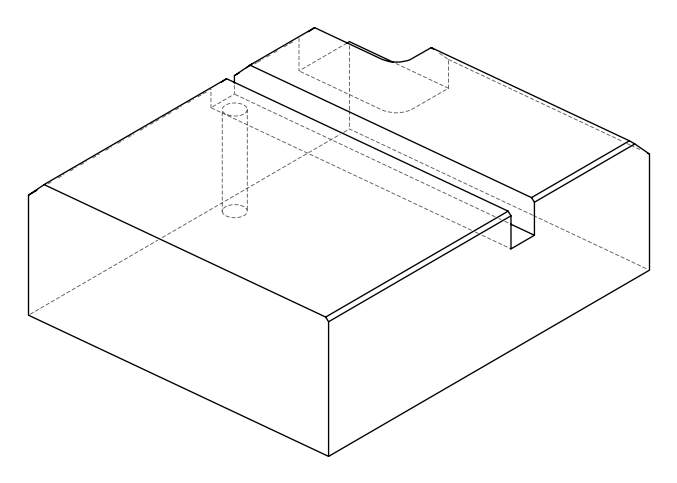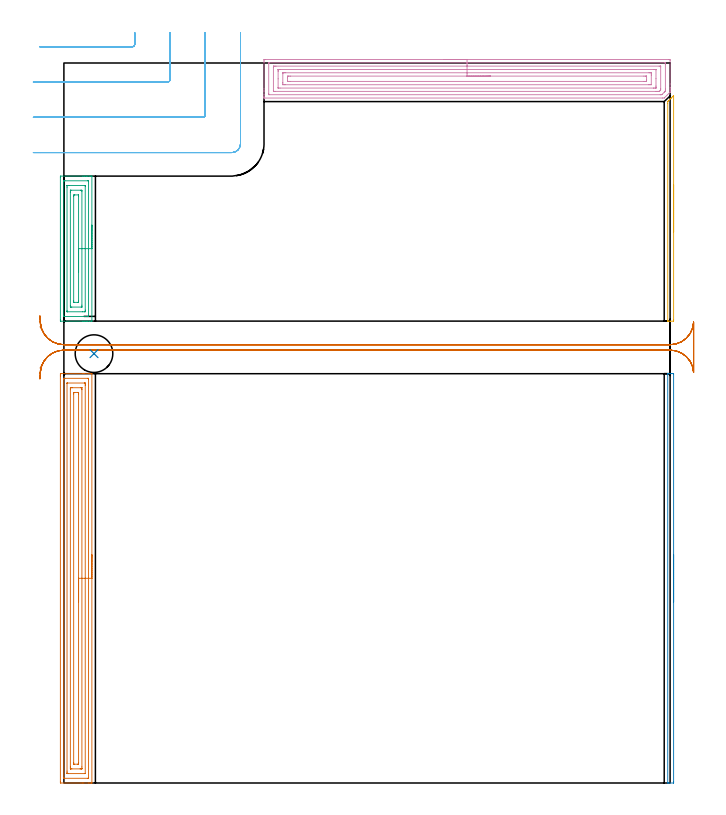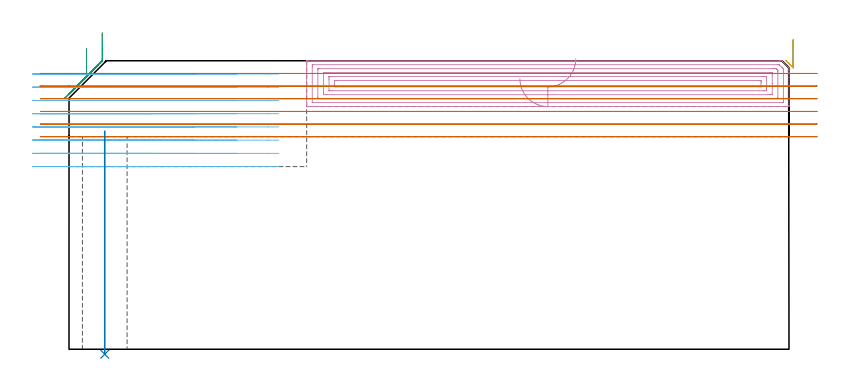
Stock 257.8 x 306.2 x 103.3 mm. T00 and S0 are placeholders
(PLAN: 8 operations, 2 tool changes, 35.4 min)
(1 AREA_MILL | FG_CHAMFER_SURFACE | UGT0205_001 | 7.24 min | 16252 mm3)
(2 AREA_MILL_1 | FG_CHAMFER_SURFACE_1 | UGT0205_001 | 1.55 min | 548 mm3)
(3 AREA_MILL_2 | FG_CHAMFER_SURFACE_2 | UGT0205_001 | 2.74 min | 6781 mm3)
(4 AREA_MILL_3 | FG_CHAMFER_SURFACE_3 | UGT0205_001 | 8.6 min | 24245 mm3)
(5 AREA_MILL_4 | FG_CHAMFER_SURFACE_4 | UGT0205_001 | 0.91 min | 287 mm3)
(6 MILL_CORNER_NOTCH_RECTANGULAR | CORNER_NOTCH_RECTANGULAR | UGT0201_094 | Follow Part, ap 5, ae 75% | 6.75 min | 151966 mm3)
(7 MILL_RECTANGULAR_SLOT | SLOT_RECTANGULAR | UGT0201_094 | Follow Part, ap 5, ae 75% | 7.3 min | 155189 mm3)
(8 INDEXABLE_INSERT_DRILL_THROUGH_HOLE_FROM_SOLID | STEP1HOLE | NXT0302_003 | 0.33 min | 15303 mm3)
(TOOL UGT0205_001 | Chamfer Mill 20 x 3 x 45 deg. | D20 FL50 Z2)
(TOOL UGT0201_094 | End mill 20 mm | D20 FL38 Z4)
(TOOL NXT0302_003 | Index. Insert Drill 16mm [880-D1600L20-05] | D16 PA176 FL80 Z2)
(OP 1 AREA_MILL)
G17 G21 G94 G90
T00 M6
G54
G17 G0 G90 X11.9 Y97.05 S1061 M3
G43 Z113.3 H0
G94 G1 Y97.012 Z112.428 F250.
Y96.898 Z111.563
Y96.709 Z110.712
Y96.447 Z109.88
Y96.113 Z109.074
Y95.71 Z108.3
Y95.242 Z107.564
Y94.71 Z106.872
Y94.121 Z106.229
Y93.478 Z105.639
Y92.786 Z105.108
Y92.05 Z104.64
Y91.276 Z104.237
Y90.47 Z103.903
Y89.638 Z103.641
Y88.786 Z103.452
Y87.922 Z103.338
Y87.05 Z103.3
Y0.144
X11.897 Y0.009 Z103.288
X11.881 Y0.007 Z103.272
X11.574 Y0. Z102.973
X11.084 Z102.483
X10.511 Z101.906
X8.454 Z99.852
X7.856 Z99.25
X7.27 Z98.665
X-1.297 Y0.001 Z90.1
X-1.491 Y0.01 Z89.906
X-1.499 Y0.205 Z89.899
X-1.5 Y0.59 Z89.9
Y173.126
X-1.499 Y173.51 Z89.901
X-1.494 Y174.012 Z89.903
X-1.491 Y174.092 Z89.906
X-0.996 Y174.1 Z90.401
X7.856 Z99.25
X8.454 Z99.852
X8.741 Z100.138
X10.511 Z101.906
X11.084 Z102.483
X11.396 Z102.795
X11.574 Z102.973
X11.881 Y174.093 Z103.272
X11.897 Y174.09 Z103.288
X11.9 Y173.956 Z103.3
Y87.05
X10.486 Z101.886
Y2.373
X10.484 Y2.156 Z101.884
X10.481 Y2.049 Z101.881
X10.479 Y2.026 Z101.879
X10.469 Y2.01 Z101.869
X10.366 Y2.007 Z101.766
X9.995 Y2.001 Z101.395
X0.258 Z91.658
X0.037 Y2.005 Z91.437
X-0.052 Y2.01 Z91.348
X-0.079 Y2.016 Z91.321
X-0.081 Y2.056 Z91.319
X-0.084 Y2.153 Z91.316
X-0.086 Y2.347 Z91.314
Y171.727
X-0.084 Y171.944 Z91.316
X-0.081 Y172.051 Z91.319
X-0.079 Y172.074 Z91.321
X-0.069 Y172.09 Z91.331
X0.034 Y172.093 Z91.434
X0.405 Y172.099 Z91.805
X10.142 Z101.542
X10.363 Y172.095 Z101.763
X10.452 Y172.09 Z101.852
X10.479 Y172.084 Z101.879
X10.481 Y172.044 Z101.881
X10.484 Y171.947 Z101.884
X10.486 Y171.753 Z101.886
Y87.05
X9.072 Z100.472
X9.071 Y4.072 Z100.471
X9.068 Y4.031 Z100.468
X9.065 Y4.017 Z100.465
X9.048 Y4.01 Z100.448
X8.894 Y4.001 Z100.294
X1.659 Y4. Z93.059
X1.505 Y4.002 Z92.905
X1.403 Y4.007 Z92.803
X1.335 Y4.013 Z92.735
X1.333 Y4.045 Z92.733
X1.33 Y4.155 Z92.73
X1.329 Y4.488 Z92.729
Y5.047
Y170.028
X1.332 Y170.069 Z92.732
X1.335 Y170.083 Z92.735
X1.352 Y170.09 Z92.752
X1.506 Y170.099 Z92.906
X8.741 Y170.1 Z100.141
X8.895 Y170.098 Z100.295
X8.997 Y170.093 Z100.397
X9.065 Y170.086 Z100.465
X9.067 Y170.055 Z100.467
X9.07 Y169.945 Z100.47
X9.071 Y169.612 Z100.471
X9.072 Y169.053 Z100.472
Y87.05
X7.657 Z99.057
Y6.829
X7.655 Y6.14 Z99.055
X7.652 Y6.04 Z99.052
X7.651 Y6.017 Z99.051
X7.638 Y6.01 Z99.038
X7.588 Y6.007 Z98.988
X7.382 Y6.002 Z98.782
X6.97 Y6. Z98.37
X6.909 Z98.309
X3.368 Z94.768
X2.998 Y6.001 Z94.398
X2.814 Y6.003 Z94.214
X2.768 Y6.007 Z94.168
X2.75 Y6.01 Z94.15
X2.749 Y6.022 Z94.149
X2.746 Y6.084 Z94.146
X2.743 Y6.629 Z94.143
Y6.829
Y167.271
X2.745 Y167.96 Z94.145
X2.748 Y168.06 Z94.148
X2.749 Y168.083 Z94.149
X2.762 Y168.09 Z94.162
X2.812 Y168.093 Z94.212
X3.018 Y168.098 Z94.418
X3.43 Y168.1 Z94.83
X3.491 Z94.891
X7.032 Z98.432
X7.402 Y168.099 Z98.802
X7.587 Y168.097 Z98.987
X7.632 Y168.093 Z99.032
X7.65 Y168.09 Z99.05
X7.652 Y168.078 Z99.052
X7.654 Y168.016 Z99.054
X7.657 Y167.471 Z99.057
Y167.271
Y87.05
X6.243 Z97.643
Y8.612
X6.242 Y8.454 Z97.642
X6.238 Y8.294 Z97.638
X6.23 Y8.01 Z97.63
X6.085 Y8.006 Z97.485
X5.806 Y8.001 Z97.206
X4.315 Z95.715
X4.228 Y8.003 Z95.628
X4.176 Y8.007 Z95.576
X4.166 Y8.009 Z95.566
X4.164 Y8.045 Z95.564
X4.16 Y8.135 Z95.56
X4.157 Y8.453 Z95.557
Y8.612
Y165.488
X4.158 Y165.646 Z95.558
X4.162 Y165.806 Z95.562
X4.17 Y166.09 Z95.57
X4.315 Y166.094 Z95.715
X4.594 Y166.099 Z95.994
X6.085 Z97.485
X6.172 Y166.097 Z97.572
X6.224 Y166.093 Z97.624
X6.234 Y166.091 Z97.634
X6.236 Y166.055 Z97.636
X6.24 Y165.965 Z97.64
X6.243 Y165.647 Z97.643
Y165.488
Y87.05
Y86.178 Z97.681
Y85.314 Z97.795
Y84.462 Z97.984
Y83.63 Z98.246
Y82.824 Z98.58
Y82.05 Z98.983
Y81.314 Z99.452
Y80.622 Z99.983
Y79.979 Z100.572
Y79.39 Z101.215
Y78.858 Z101.907
Y78.39 Z102.643
Y77.987 Z103.417
Y77.653 Z104.223
Y77.391 Z105.055
Y77.202 Z105.907
Y77.088 Z106.772
Y77.05 Z107.643
G0 Z113.3
M5
M2
(OP 2 AREA_MILL_1)
G17 G21 G94 G90
T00 M6
G54
G17 G0 G90 X259.3 Y97.05 S1061 M3
G43 Z113.3 H0
Z110.8
G94 G1 Y97.012 Z109.928 F250.
Y96.898 Z109.064
Y96.709 Z108.212
Y96.447 Z107.38
Y96.113 Z106.574
Y95.71 Z105.8
Y95.241 Z105.064
Y94.71 Z104.372
Y94.121 Z103.729
Y93.478 Z103.14
Y92.786 Z102.608
Y92.05 Z102.14
Y91.276 Z101.737
Y90.47 Z101.403
Y89.638 Z101.141
Y88.786 Z100.952
Y87.922 Z100.838
Y87.05 Z100.8
Y0.4
X259.297 Y0.144 Z100.803
X259.291 Y0.003 Z100.805
X259.209 Y0. Z100.888
X257.042 Z103.057
X256.919 Y0.002 Z103.173
X256.803 Y0.01 Z103.288
X256.8 Y0.144 Z103.3
Y173.956
X256.802 Y174.09 Z103.288
X256.92 Y174.098 Z103.173
X257.042 Y174.1 Z103.057
X257.741 Z102.358
X258.359 Z101.74
X258.926 Z101.17
X259.209 Z100.888
X259.291 Y174.097 Z100.805
X259.3 Y173.956 Z100.8
Y87.05
Y86.178 Z100.838
Y85.313 Z100.952
Y84.462 Z101.141
Y83.63 Z101.403
Y82.824 Z101.737
Y82.05 Z102.14
Y81.314 Z102.608
Y80.622 Z103.14
Y79.979 Z103.729
Y79.39 Z104.372
Y78.858 Z105.064
Y78.39 Z105.8
Y77.987 Z106.574
Y77.653 Z107.38
Y77.391 Z108.212
Y77.202 Z109.064
Y77.088 Z109.928
Y77.05 Z110.8
G0 Z113.3
M5
M2
(OP 3 AREA_MILL_2)
G17 G21 G94 G90
T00 M6
G54
G17 G0 G90 X11.9 Y237.25 S1061 M3
G43 Z113.3 H0
G94 G1 Y237.212 Z112.428 F250.
Y237.098 Z111.563
Y236.909 Z110.712
Y236.647 Z109.88
Y236.313 Z109.074
Y235.91 Z108.3
Y235.442 Z107.564
Y234.91 Z106.872
Y234.321 Z106.229
Y233.678 Z105.639
Y232.986 Z105.108
Y232.25 Z104.64
Y231.476 Z104.237
Y230.67 Z103.903
Y229.838 Z103.641
Y228.986 Z103.452
Y228.122 Z103.338
Y227.25 Z103.3
Y196.531
X11.897 Y196.409 Z103.288
X11.883 Y196.407 Z103.274
X11.603 Y196.4 Z103.001
X10.874 Z102.273
X10.149 Z101.548
X9.626 Z101.022
X9.365 Z100.762
X8.741 Z100.138
X8.479 Z99.877
X7.856 Z99.25
X-1.309 Y196.401 Z90.088
X-1.491 Y196.41 Z89.905
X-1.499 Y196.592 Z89.899
X-1.5 Y196.977 Z89.9
Y257.523
X-1.496 Y257.911 Z89.902
X-1.491 Y258.09 Z89.906
X-1.308 Y258.1 Z90.089
X7.856 Z99.25
X8.479 Z99.877
X8.741 Z100.138
X9.365 Z100.762
X9.626 Z101.022
X10.149 Z101.548
X10.874 Z102.273
X11.396 Z102.795
X11.603 Z103.002
X11.883 Y258.093 Z103.274
X11.897 Y258.091 Z103.288
X11.9 Y257.968 Z103.3
Y227.25
X10.486 Z101.886
Y198.757
X10.483 Y198.541 Z101.883
X10.481 Y198.434 Z101.881
X10.479 Y198.415 Z101.879
X10.438 Y198.41 Z101.838
X10.337 Y198.406 Z101.737
X9.981 Y198.401 Z101.381
X0.244 Y198.4 Z91.644
X0.034 Y198.404 Z91.434
X-0.045 Y198.407 Z91.355
X-0.074 Y198.409 Z91.326
X-0.079 Y198.444 Z91.321
X-0.082 Y198.539 Z91.318
X-0.086 Y198.732 Z91.314
Y255.743
X-0.083 Y255.959 Z91.317
X-0.081 Y256.066 Z91.319
X-0.08 Y256.085 Z91.32
X-0.037 Y256.09 Z91.363
X0.064 Y256.094 Z91.464
X0.419 Y256.099 Z91.819
X10.156 Y256.1 Z101.556
X10.366 Y256.096 Z101.766
X10.445 Y256.093 Z101.845
X10.474 Y256.091 Z101.874
X10.479 Y256.056 Z101.879
X10.482 Y255.961 Z101.882
X10.486 Y255.768 Z101.886
Y255.743
Y227.25
X9.071 Z100.471
Y201.096
X9.069 Y200.538 Z100.469
X9.067 Y200.456 Z100.467
X9.065 Y200.422 Z100.465
X9.015 Y200.41 Z100.415
X8.876 Y200.402 Z100.276
X8.741 Y200.401 Z100.141
X7.993 Y200.4 Z99.393
X1.522 Y200.401 Z92.922
X1.43 Y200.404 Z92.83
X1.358 Y200.41 Z92.758
X1.334 Y200.417 Z92.734
X1.333 Y200.429 Z92.733
X1.33 Y200.538 Z92.73
X1.329 Y200.871 Z92.729
Y253.404
X1.331 Y253.962 Z92.731
X1.333 Y254.044 Z92.733
X1.335 Y254.078 Z92.735
X1.385 Y254.09 Z92.785
X1.524 Y254.098 Z92.924
X1.659 Y254.099 Z93.059
X2.407 Y254.1 Z93.807
X8.878 Y254.099 Z100.278
X8.97 Y254.096 Z100.37
X9.042 Y254.09 Z100.442
X9.066 Y254.083 Z100.466
X9.067 Y254.071 Z100.467
X9.07 Y253.962 Z100.47
X9.071 Y253.629 Z100.471
Y227.25
X7.657 Z99.057
Y203.209
X7.653 Y202.523 Z99.053
X7.65 Y202.423 Z99.05
X7.645 Y202.409 Z99.045
X7.624 Y202.406 Z99.024
X7.574 Y202.403 Z98.974
X7.373 Y202.401 Z98.773
X3.349 Y202.4 Z94.749
X2.999 Y202.405 Z94.399
X2.825 Y202.41 Z94.225
X2.75 Y202.415 Z94.15
X2.748 Y202.472 Z94.148
X2.744 Y203.009 Z94.144
X2.743 Y251.091 Z94.143
Y251.291
X2.747 Y251.977 Z94.147
X2.75 Y252.077 Z94.15
X2.755 Y252.091 Z94.155
X2.776 Y252.094 Z94.176
X2.826 Y252.097 Z94.226
X3.027 Y252.099 Z94.427
X7.051 Y252.1 Z98.451
X7.401 Y252.095 Z98.801
X7.575 Y252.09 Z98.975
X7.65 Y252.085 Z99.05
X7.652 Y252.028 Z99.052
X7.656 Y251.491 Z99.056
X7.657 Y227.25 Z99.057
X6.243 Z97.643
Y204.99
X6.241 Y204.833 Z97.641
X6.237 Y204.673 Z97.637
X6.225 Y204.41 Z97.625
X6.085 Y204.406 Z97.485
X5.786 Y204.401 Z97.186
X4.315 Y204.4 Z95.715
X4.231 Y204.402 Z95.631
X4.18 Y204.406 Z95.58
X4.17 Y204.409 Z95.57
X4.164 Y204.426 Z95.564
X4.161 Y204.514 Z95.561
X4.158 Y204.831 Z95.558
X4.157 Y204.99 Z95.557
Y249.51
X4.159 Y249.667 Z95.559
X4.163 Y249.827 Z95.563
X4.175 Y250.09 Z95.575
X4.315 Y250.094 Z95.715
X4.614 Y250.099 Z96.014
X6.085 Y250.1 Z97.485
X6.169 Y250.098 Z97.569
X6.22 Y250.094 Z97.62
X6.23 Y250.091 Z97.63
X6.236 Y250.074 Z97.636
X6.239 Y249.986 Z97.639
X6.242 Y249.669 Z97.642
X6.243 Y249.51 Z97.643
Y227.25
Y226.378 Z97.681
Y225.514 Z97.795
Y224.662 Z97.984
Y223.83 Z98.246
Y223.024 Z98.58
Y222.25 Z98.983
Y221.514 Z99.452
Y220.822 Z99.983
Y220.179 Z100.572
Y219.59 Z101.215
Y219.058 Z101.907
Y218.59 Z102.643
Y218.187 Z103.417
Y217.853 Z104.223
Y217.591 Z105.055
Y217.402 Z105.907
Y217.288 Z106.771
Y217.25 Z107.643
G0 Z113.3
M5
M2
(OP 4 AREA_MILL_3)
G17 G21 G94 G90
T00 M6
G54
G17 G0 G90 X161.45 Y307.7 S1061 M3
G43 Z113.3 H0
Z96.9
G94 G1 X161.488 Z96.028 F250.
X161.602 Z95.163
X161.791 Z94.312
X162.053 Z93.48
X162.387 Z92.674
X162.79 Z91.9
X163.259 Z91.164
X163.79 Z90.472
X164.379 Z89.829
X165.022 Z89.24
X165.714 Z88.708
X166.45 Z88.24
X167.224 Z87.837
X168.03 Z87.503
X168.862 Z87.241
X169.714 Z87.052
X170.578 Z86.938
X171.45 Z86.9
X257.186
X257.471 Y307.697 Z86.902
X257.79 Y307.692 Z86.906
X257.8 Y307.368 Z87.229
Y297.268 Z97.327
Y295.817 Z98.779
Y295.482 Z99.113
Y294.812 Z99.788
Y294.367 Z100.232
X257.796 Y293.815 Z100.781
X257.79 Y293.792 Z100.804
X257.697 Y293.697 Z100.901
X257.632 Y293.631 Z100.966
X255.4 Y291.4 Z103.199
X255.304 Y291.306 Z103.291
X254.506 Y291.3 Z103.3
X85.268
X85.11 Y291.303 Z103.288
X85.105 Y291.332 Z103.259
X85.103 Y291.361 Z103.231
X85.1 Y291.759 Z102.841
Y292.133 Z102.466
Y292.804 Z101.791
Y294.032 Z100.565
Y294.589 Z100.005
Y295.204 Z99.392
Y306.475 Z88.122
X85.102 Y307.089 Z87.508
X85.105 Y307.694 Z86.903
X85.108 Y307.696 Z86.902
X85.714 Y307.7 Z86.9
X171.45
Y306.286 Z88.314
X255.4
X255.78 Y306.279 Z88.321
X255.79 Y306.252 Z88.348
X255.792 Y306.196 Z88.404
X255.799 Y305.797 Z88.803
X255.8 Y295.082 Z99.518
X255.798 Y294.589 Z100.011
X255.795 Y294.389 Z100.211
X255.79 Y294.29 Z100.31
X255.785 Y294.246 Z100.354
X255.765 Y294.224 Z100.376
X255.4 Y293.85 Z100.75
X255.323 Y293.773 Z100.827
X254.43 Y292.881 Z101.719
X254.349 Y292.804 Z101.796
X254.267 Y292.728 Z101.872
X253.971 Y292.72 Z101.88
X253.792 Y292.716 Z101.884
X253.703 Y292.715 Z101.885
X253.613 Y292.714 Z101.886
X87.5
X87.12 Y292.721 Z101.879
X87.11 Y292.748 Z101.852
X87.108 Y292.804 Z101.796
X87.101 Y293.203 Z101.397
Y306.196 Z88.404
X87.103 Y306.246 Z88.354
X87.106 Y306.27 Z88.33
X87.108 Y306.277 Z88.323
X87.144 Y306.279 Z88.321
X87.322 Y306.284 Z88.316
X87.411 Y306.286 Z88.314
X171.45
Y304.872 Z89.728
X253.153 Y304.871 Z89.729
X253.613 Y304.87 Z89.73
X253.766 Y304.867 Z89.733
X253.785 Y304.865 Z89.735
X253.79 Y304.82 Z89.78
X253.797 Y304.721 Z89.879
X253.799 Y304.597 Z90.003
X253.8 Y295.296 Z99.304
X253.794 Y294.943 Z99.657
X253.79 Y294.767 Z99.833
X253.771 Y294.683 Z99.917
X253.688 Y294.589 Z100.011
X253.652 Y294.551 Z100.049
X253.613 Y294.513 Z100.087
X253.339 Y294.242 Z100.358
X253.259 Y294.166 Z100.434
X253.227 Y294.138 Z100.462
X253.175 Y294.135 Z100.465
X252.72 Y294.13 Z100.47
X252.288 Y294.129 Z100.471
X251.827 Y294.128 Z100.472
X89.748 Y294.129 Z100.471
X89.287 Y294.131 Z100.469
X89.134 Y294.133 Z100.467
X89.115 Y294.135 Z100.465
X89.11 Y294.18 Z100.42
X89.103 Y294.279 Z100.321
X89.101 Y294.403 Z100.197
Y304.411 Z90.189
X89.102 Y304.595 Z90.005
X89.11 Y304.783 Z89.817
X89.123 Y304.865 Z89.735
X89.172 Y304.867 Z89.733
X89.287 Y304.87 Z89.73
X89.719 Y304.871 Z89.729
X90.18 Y304.872 Z89.728
X171.45
Y303.457 Z91.143
X250.995
X251.77 Y303.452 Z91.148
X251.787 Y303.451 Z91.149
X251.79 Y303.435 Z91.165
X251.795 Y303.384 Z91.216
X251.799 Y303.279 Z91.321
X251.8 Y299.527 Z95.073
Y296.402 Z98.198
Y295.942 Z98.658
X251.798 Y295.726 Z98.874
X251.795 Y295.618 Z98.982
X251.79 Y295.565 Z99.035
X251.785 Y295.549 Z99.051
X251.762 Y295.548 Z99.052
X250.934 Y295.543 Z99.057
X250.874
X91.905
X91.13 Y295.548 Z99.052
X91.114 Y295.549 Z99.051
X91.11 Y295.565 Z99.035
X91.105 Y295.616 Z98.984
X91.102 Y295.721 Z98.879
X91.1 Y299.473 Z95.127
Y302.598 Z92.002
Y303.058 Z91.542
X91.102 Y303.274 Z91.326
X91.105 Y303.382 Z91.218
X91.11 Y303.435 Z91.165
X91.115 Y303.451 Z91.149
X91.138 Y303.452 Z91.148
X91.966 Y303.457 Z91.143
X92.026
X171.45
Y302.043 Z92.557
X248.837
X249.148 Y302.042 Z92.558
X249.735 Y302.039 Z92.561
X249.776 Y302.036 Z92.564
X249.79 Y302.027 Z92.573
X249.796 Y301.977 Z92.623
X249.798 Y301.732 Z92.868
X249.8 Y301.08 Z93.52
X249.799 Y297.105 Z97.495
X249.797 Y297.024 Z97.576
X249.794 Y296.983 Z97.617
X249.791 Y296.968 Z97.632
X249.769 Y296.964 Z97.636
X249.457 Y296.959 Z97.641
X249.148 Y296.958 Z97.642
X248.566 Y296.957 Z97.643
X94.063
X93.752 Y296.958 Z97.642
X93.166 Y296.961 Z97.639
X93.124 Y296.964 Z97.636
X93.11 Y296.973 Z97.627
X93.104 Y297.023 Z97.577
X93.102 Y297.268 Z97.332
X93.1 Y297.92 Z96.68
X93.101 Y301.895 Z92.705
X93.103 Y301.977 Z92.623
X93.106 Y302.017 Z92.583
X93.109 Y302.032 Z92.568
X93.132 Y302.036 Z92.564
X93.443 Y302.041 Z92.559
X93.752 Y302.042 Z92.558
X94.334 Y302.043 Z92.557
X171.45
Y300.629 Z93.971
X246.679
X247.362 Y300.628 Z93.972
X247.575 Y300.626 Z93.974
X247.728 Y300.622 Z93.978
X247.79 Y300.616 Z93.984
X247.793 Y300.58 Z94.02
X247.798 Y300.403 Z94.197
X247.799 Y299.054 Z95.546
X247.797 Y298.619 Z95.981
X247.79 Y298.47 Z96.13
X247.779 Y298.378 Z96.222
X247.703 Y298.376 Z96.224
X247.362 Y298.373 Z96.227
X247.151 Y298.371 Z96.229
X246.469
X96.221
X95.538 Y298.372 Z96.228
X95.325 Y298.374 Z96.226
X95.172 Y298.378 Z96.222
X95.11 Y298.384 Z96.216
X95.107 Y298.42 Z96.18
X95.102 Y298.597 Z96.003
X95.101 Y299.946 Z94.654
X95.103 Y300.381 Z94.219
X95.11 Y300.53 Z94.07
X95.121 Y300.622 Z93.978
X95.197 Y300.624 Z93.976
X95.538 Y300.627 Z93.973
X95.749 Y300.629 Z93.971
X96.431
X171.45
X172.322 Z94.009
X173.187 Z94.123
X174.038 Z94.312
X174.87 Z94.574
X175.676 Z94.908
X176.45 Z95.311
X177.186 Z95.78
X177.878 Z96.311
X178.521 Z96.9
X179.11 Z97.543
X179.642 Z98.235
X180.11 Z98.971
X180.513 Z99.745
X180.847 Z100.551
X181.109 Z101.383
X181.298 Z102.235
X181.412 Z103.1
X181.45 Z103.971
G0 Z113.3
M5
M2
(OP 5 AREA_MILL_4)
G17 G21 G94 G90
T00 M6
G54
G17 G0 G90 X259.3 Y254.35 S1061 M3
G43 Z113.3 H0
Z110.8
G94 G1 Y254.312 Z109.928 F250.
Y254.198 Z109.063
Y254.009 Z108.212
Y253.747 Z107.38
Y253.413 Z106.574
Y253.01 Z105.8
Y252.542 Z105.064
Y252.01 Z104.372
Y251.421 Z103.729
Y250.778 Z103.14
Y250.086 Z102.608
Y249.35 Z102.14
Y248.576 Z101.737
Y247.77 Z101.403
Y246.938 Z101.141
Y246.087 Z100.952
Y245.222 Z100.838
Y244.35 Z100.8
Y197.015
X259.298 Y196.758 Z100.802
X259.291 Y196.403 Z100.805
X259.255 Y196.401 Z100.842
X258.05 Y196.4 Z102.045
X257.082 Z103.018
X256.938 Y196.403 Z103.154
X256.802 Y196.41 Z103.288
X256.8 Y196.568 Z103.3
Y289.006
X256.806 Y289.802 Z103.291
X256.899 Y289.899 Z103.198
X257.174 Y290.174 Z102.926
X257.244 Y290.244 Z102.856
X257.494 Y290.494 Z102.605
X257.612 Y290.614 Z102.484
X258.174 Y291.174 Z101.926
X258.387 Y291.388 Z101.711
X258.488 Y291.49 Z101.608
X258.926 Y291.926 Z101.173
X259.103 Y292.103 Z100.996
X259.204 Y292.205 Z100.894
X259.282 Y292.281 Z100.816
X259.294 Y292.283 Z100.804
X259.299 Y292.281 Z100.799
X259.3 Y244.35 Z100.8
Y243.478 Z100.838
Y242.614 Z100.952
Y241.762 Z101.141
Y240.93 Z101.403
Y240.124 Z101.737
Y239.35 Z102.14
Y238.614 Z102.608
Y237.922 Z103.14
Y237.279 Z103.729
Y236.69 Z104.372
Y236.159 Z105.064
Y235.69 Z105.8
Y235.287 Z106.574
Y234.953 Z107.38
Y234.691 Z108.212
Y234.502 Z109.063
Y234.388 Z109.928
Y234.35 Z110.8
G0 Z113.3
M5
M2
(OP 6 MILL_CORNER_NOTCH_RECTANGULAR)
G17 G21 G94 G90
T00 M6
G54
G17 G0 G90 X-10.238 Y313.1 S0 M3
G43 Z113.3 H0
Z98.562
G94 G1 X-7.238 F250.
X29.105 F500.
G3 X30.1 Y314.095 R1.
G1 Y316.2
Y319.2 F250.
G0 Z113.3
X-13. Y298.1
Z98.562
G1 X-10.
X44.105 F500.
G3 X45.1 Y299.095 R1.
G1 Y316.2
Y319.2 F250.
G0 Z113.3
X-13. Y283.1
Z98.562
G1 X-10.
X59.104 F500.
G3 X60.1 Y284.096 R1.
G1 Y316.2
Y319.2 F250.
G0 Z113.3
X-13. Y268.1
Z98.562
G1 X-10.
X71.3 F500.
G3 X75.1 Y271.9 R3.8
G1 Y316.2
Y319.2 F250.
G0 Z113.3
X-10.238 Y313.1
Z93.825
G1 X-7.238
X29.105 F500.
G3 X30.1 Y314.095 R1.
G1 Y316.2
Y319.2 F250.
G0 Z113.3
X-13. Y298.1
Z93.825
G1 X-10.
X44.105 F500.
G3 X45.1 Y299.095 R1.
G1 Y316.2
Y319.2 F250.
G0 Z113.3
X-13. Y283.1
Z93.825
G1 X-10.
X59.104 F500.
G3 X60.1 Y284.096 R1.
G1 Y316.2
Y319.2 F250.
G0 Z113.3
X-13. Y268.1
Z93.825
G1 X-10.
X71.3 F500.
G3 X75.1 Y271.9 R3.8
G1 Y316.2
Y319.2 F250.
G0 Z113.3
X-10.238 Y313.1
Z89.087
G1 X-7.238
X29.105 F500.
G3 X30.1 Y314.095 R1.
G1 Y316.2
Y319.2 F250.
G0 Z113.3
X-13. Y298.1
Z89.087
G1 X-10.
X44.105 F500.
G3 X45.1 Y299.095 R1.
G1 Y316.2
Y319.2 F250.
G0 Z113.3
X-13. Y283.1
Z89.087
G1 X-10.
X59.104 F500.
G3 X60.1 Y284.096 R1.
G1 Y316.2
Y319.2 F250.
G0 Z113.3
X-13. Y268.1
Z89.087
G1 X-10.
X71.3 F500.
G3 X75.1 Y271.9 R3.8
G1 Y316.2
Y319.2 F250.
G0 Z113.3
X-10.238 Y313.1
Z84.35
G1 X-7.238
X29.105 F500.
G3 X30.1 Y314.095 R1.
G1 Y316.2
Y319.2 F250.
G0 Z113.3
X-13. Y298.1
Z84.35
G1 X-10.
X44.105 F500.
G3 X45.1 Y299.095 R1.
G1 Y316.2
Y319.2 F250.
G0 Z113.3
X-13. Y283.1
Z84.35
G1 X-10.
X59.104 F500.
G3 X60.1 Y284.096 R1.
G1 Y316.2
Y319.2 F250.
G0 Z113.3
X-13. Y268.1
Z84.35
G1 X-10.
X71.3 F500.
G3 X75.1 Y271.9 R3.8
G1 Y316.2
Y319.2 F250.
G0 Z113.3
X-10.238 Y313.1
Z79.612
G1 X-7.238
X29.105 F500.
G3 X30.1 Y314.095 R1.
G1 Y316.2
Y319.2 F250.
G0 Z113.3
X-13. Y298.1
Z79.612
G1 X-10.
X44.105 F500.
G3 X45.1 Y299.095 R1.
G1 Y316.2
Y319.2 F250.
G0 Z113.3
X-13. Y283.1
Z79.612
G1 X-10.
X59.104 F500.
G3 X60.1 Y284.096 R1.
G1 Y316.2
Y319.2 F250.
G0 Z113.3
X-13. Y268.1
Z79.612
G1 X-10.
X71.3 F500.
G3 X75.1 Y271.9 R3.8
G1 Y316.2
Y319.2 F250.
G0 Z113.3
X-10.238 Y313.1
Z74.875
G1 X-7.238
X29.105 F500.
G3 X30.1 Y314.095 R1.
G1 Y316.2
Y319.2 F250.
G0 Z113.3
X-13. Y298.1
Z74.875
G1 X-10.
X44.105 F500.
G3 X45.1 Y299.095 R1.
G1 Y316.2
Y319.2 F250.
G0 Z113.3
X-13. Y283.1
Z74.875
G1 X-10.
X59.104 F500.
G3 X60.1 Y284.096 R1.
G1 Y316.2
Y319.2 F250.
G0 Z113.3
X-13. Y268.1
Z74.875
G1 X-10.
X71.3 F500.
G3 X75.1 Y271.9 R3.8
G1 Y316.2
Y319.2 F250.
G0 Z113.3
X-10.238 Y313.1
Z70.137
G1 X-7.238
X29.105 F500.
G3 X30.1 Y314.095 R1.
G1 Y316.2
Y319.2 F250.
G0 Z113.3
X-13. Y298.1
Z70.137
G1 X-10.
X44.105 F500.
G3 X45.1 Y299.095 R1.
G1 Y316.2
Y319.2 F250.
G0 Z113.3
X-13. Y283.1
Z70.137
G1 X-10.
X59.104 F500.
G3 X60.1 Y284.096 R1.
G1 Y316.2
Y319.2 F250.
G0 Z113.3
X-13. Y268.1
Z70.137
G1 X-10.
X71.3 F500.
G3 X75.1 Y271.9 R3.8
G1 Y316.2
Y319.2 F250.
G0 Z113.3
X-10.238 Y313.1
Z65.4
G1 X-7.238
X29.105 F500.
G3 X30.1 Y314.095 R1.
G1 Y316.2
Y319.2 F250.
G0 Z113.3
X-13. Y298.1
Z65.4
G1 X-10.
X44.105 F500.
G3 X45.1 Y299.095 R1.
G1 Y316.2
Y319.2 F250.
G0 Z113.3
X-13. Y283.1
Z65.4
G1 X-10.
X59.104 F500.
G3 X60.1 Y284.096 R1.
G1 Y316.2
Y319.2 F250.
G0 Z113.3
X-13. Y268.1
Z65.4
G1 X-10.
X71.3 F500.
G3 X75.1 Y271.9 R3.8
G1 Y316.2
Y319.2 F250.
G0 Z113.3
M5
M2
(OP 7 MILL_RECTANGULAR_SLOT)
G17 G21 G94 G90
T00 M6
G54
G17 G0 G90 X-10.168 Y176.468 S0 M3
G43 Z113.3 H0
Z98.767
G94 G1 X-8.677 Y179.071 F250.
G2 X0. Y184.1 R10. F500.
G1 X257.8
G2 X267.79 Y174.547 R10.
G1 X267.8
Y195.953
X267.79
G2 X257.8 Y186.4 R10.
G1 X0.
G2 X-8.677 Y191.429 R10.
G1 X-10.168 Y194.033 F250.
G0 X-10.44 Y174.106 Z94.233
G1 X-9.577 Y176.979
G2 X0. Y184.1 R10. F500.
G1 X257.8
G2 X267.79 Y174.547 R10.
G1 X267.8
Y195.953
X267.79
G2 X257.8 Y186.4 R10.
G1 X0.
G2 X-9.577 Y193.522 R10.
G1 X-10.44 Y196.395 F250.
G0 X-10.202 Y171.883 Z89.7
G1 X-9.97 Y174.874
G2 X0. Y184.1 R10. F500.
G1 X257.8
G2 X267.79 Y174.547 R10.
G1 X267.8
Y195.953
X267.79
G2 X257.8 Y186.4 R10.
G1 X0.
G2 X-9.97 Y195.626 R10.
G1 X-10.202 Y198.617 F250.
G0 Y171.883 Z85.167
G1 X-9.97 Y174.874
G2 X0. Y184.1 R10. F500.
G1 X257.8
G2 X267.79 Y174.547 R10.
G1 X267.8
Y195.953
X267.79
G2 X257.8 Y186.4 R10.
G1 X0.
G2 X-9.97 Y195.626 R10.
G1 X-10.202 Y198.617 F250.
G0 Y171.883 Z80.633
G1 X-9.97 Y174.874
G2 X0. Y184.1 R10. F500.
G1 X257.8
G2 X267.79 Y174.547 R10.
G1 X267.8
Y195.953
X267.79
G2 X257.8 Y186.4 R10.
G1 X0.
G2 X-9.97 Y195.626 R10.
G1 X-10.202 Y198.617 F250.
G0 Y171.883 Z76.1
G1 X-9.97 Y174.874
G2 X0. Y184.1 R10. F500.
G1 X257.8
G2 X267.79 Y174.547 R10.
G1 X267.8
Y195.953
X267.79
G2 X257.8 Y186.4 R10.
G1 X0.
G2 X-9.97 Y195.626 R10.
G1 X-10.202 Y198.617 F250.
G0 Z113.3
M5
M2
(OP 8 INDEXABLE_INSERT_DRILL_THROUGH_HOLE_FROM_SOLID)
G17 G21 G94 G90
T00 M6
G54
G17 G0 G90 X12.8 Y182.6 S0 M3
G43 Z113.3 H1
G94 G81 G98 Z-1.779 F250. R78.1
G80
M5
M2
